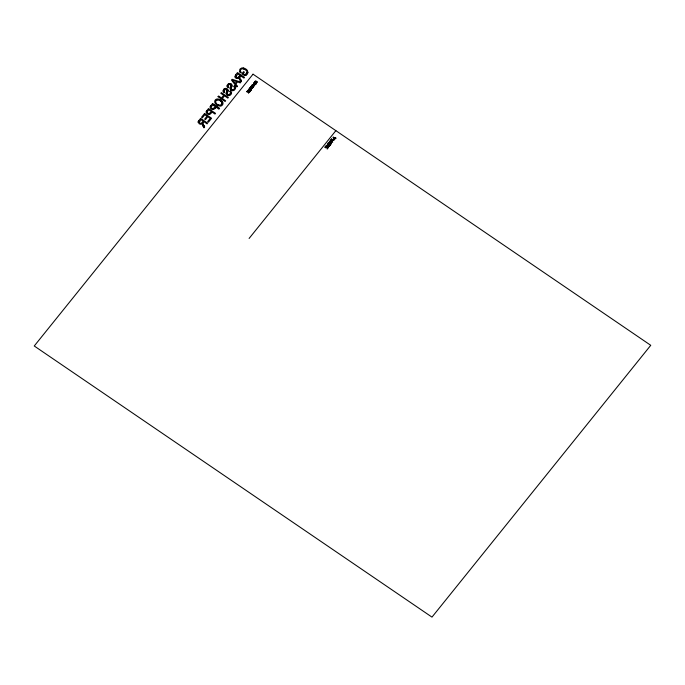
<?xml version="1.0" encoding="UTF-8"?>
<svg xmlns="http://www.w3.org/2000/svg" width="685" height="685" viewBox="0 0 685 685"><rect width="100%" height="100%" fill="white"/><g stroke="black" fill="none" stroke-linecap="round" stroke-linejoin="round"><path stroke-width="1.03" d="M215.715 102.673L215.724 100.986M239.562 71.668L239.921 69.313M227.018 90.394L226.983 90.069A0.968 0.762 26.7 0 0 226.718 89.666L226.538 89.529M229.895 84.409A1.087 0.856 26.7 0 1 230.365 84.572L230.648 84.777A0.968 0.762 26.7 0 1 230.922 85.18L230.913 85.796M250.821 87.295L250.821 86.644M230.143 88.237L230.22 88.99A2.055 1.618 26.7 0 0 230.896 89.941A2.483 1.952 26.7 0 0 231.299 90.232M231.265 88.733L231.41 87.808M223.113 90.934L223.438 89.846M227.06 86.027L227.18 85.402M198.068 122.007L199.361 123.985M226.221 92.98L226.213 93.614M230.143 88.254L230.22 87.817M231.547 93.177L231.573 92.997A2.714 2.132 26.7 0 0 231.299 91.841A2.946 2.32 26.7 0 0 230.571 90.942L229.655 91.319L230.169 91.833M227.026 90.377L226.581 91.781M198.059 122.024L198.684 120.774M247.936 72.704L247.465 70.606A5.129 4.041 26.7 0 0 243.526 68.029M224.149 90.703L224.115 90.985A1.43 1.122 26.7 0 0 224.269 91.516L224.56 91.901M226.213 92.989L226.427 92.201M247.944 72.687L246.805 74.665M227.42 92.843L227.326 93.734M235.469 75.076L234.981 76.814M231.556 93.16L231.23 94.033M228.028 91.088L228.062 90.925A3.134 2.466 26.7 0 0 228.105 90.403L228.096 90.274M228.036 91.071L227.805 91.79M230.922 85.779L230.306 87.509M235.409 88.613L235.52 88.091A2.714 2.132 26.7 0 0 235.246 86.944A2.946 2.32 26.7 0 0 234.518 86.019L234.364 85.89M224.141 90.711L224.32 90.274M231.881 86.516L232.009 86.027A3.134 2.466 26.7 0 0 232.044 85.522L232.018 85.24M231.89 86.498L231.521 87.5M227.411 92.86L227.651 92.201M226.427 92.218L226.589 91.773M329.853 141.649L330.41 140.913L331.189 141.461L330.675 142.078M331.24 141.923L332.722 142.12L330.324 140.485L329.485 141.983M251.044 86.832L251.506 86.233L252.174 86.687L251.789 87.166M227.223 85.265L227.471 84.794A5.394 4.247 26.7 0 1 227.788 84.383L227.908 84.255A3.879 3.057 26.7 0 1 228.704 83.698L228.85 83.639M235.357 88.776L234.45 90.035A3.528 2.774 26.7 0 1 233.568 90.54L233.242 90.626A2.415 1.901 26.7 0 1 230.879 89.958M329.511 141.555L330.153 142.506M215.715 101.003L216.366 100.25M223.43 89.863L223.524 89.701A5.394 4.247 26.7 0 1 223.841 89.29L223.961 89.153A3.879 3.057 26.7 0 1 224.757 88.596L225.365 88.416A2.098 1.653 26.7 0 1 225.999 88.416M224.312 90.292L225.956 89.298A1.087 0.856 26.7 0 1 226.427 89.461L226.529 89.538M230.177 93.854L230.263 93.734A2.8 2.209 26.7 0 0 230.545 92.783L230.494 92.441M250.813 86.653L251.438 85.873L253.459 87.269M198.556 120.962L200.636 118.359L207.649 123.163L207.084 123.865L203.984 121.733L203.299 122.581M235.46 75.093L237.481 72.576L244.502 77.379L243.937 78.081L240.837 75.949L240.152 76.797A3.391 2.671 26.7 0 0 239.896 77.174M206.861 110.645A7.278 5.728 26.7 0 0 206.373 111.338A7.278 5.728 26.7 0 1 206.861 110.627L206.956 110.499M210.792 105.738L212.47 103.649L219.5 108.444L218.926 109.163L216.032 107.168L214.97 108.504M203.308 122.572L203.282 122.615A3.391 2.671 26.7 0 0 203.051 122.94M207.221 111.835A4.804 3.776 26.7 0 1 207.675 111.201L208.762 109.805L211.271 111.535L210.209 112.862A3.785 2.98 26.7 0 1 209.738 113.325L209.396 113.504A1.473 1.156 26.7 0 1 207.281 111.835M213.3 108.521A1.473 1.156 26.7 0 1 211.22 106.937A4.804 3.776 26.7 0 1 211.622 106.303L211.656 106.218M206.947 110.516L208.523 108.555L215.544 113.359L214.979 114.061L212.085 112.075L211.023 113.402M218.061 96.713L218.635 95.994L221.52 97.981L223.695 95.275L220.801 93.306L221.366 92.595L228.388 97.407L227.822 98.109L224.5 95.831L222.334 98.537M211.648 106.235L212.71 104.908L215.218 106.637L214.148 107.956A3.785 2.98 26.7 0 1 213.686 108.418L213.343 108.598M201.193 123.36L203.171 121.177L200.876 119.61L199.232 122.598M240.024 75.401L238.628 77.122M235.734 84.178L237.549 81.917L240.127 82.808M203.736 125.209L204.635 126.905L203.967 127.744L202.777 125.543A7.141 5.617 26.7 0 1 202.323 124.422A2.886 2.269 26.7 0 1 202.28 123.711L202.178 123.788M237.395 86.207L236.779 86.969L231.47 80.051L232.078 79.289L240.726 82.063L240.118 82.825M239.767 77.148A3.023 2.372 26.7 0 0 240.187 78.57L241.488 81.121L240.812 81.96L239.63 79.743A7.141 5.617 26.7 0 1 239.168 78.638M248.826 89.118L251.104 90.189M249.657 91.995L247.636 90.6L246.746 91.704L247.705 90.959L248.321 91.405L247.653 92.235L248.561 91.55L249.254 92.038L248.518 92.963M251.892 85.762L252.551 84.94L253.185 85.385L252.842 86.259L253.424 85.531L254.512 85.959L252.482 84.572L251.643 85.616L252.542 84.949M246.985 91.858L247.696 90.977M251.112 86.73L251.498 86.25L252.166 86.704M252.208 87.089L253.304 87.457L252.397 86.858M250.924 89.23L251.455 88.57M249.665 91.978L248.518 92.946M249.1 238.457L335.864 130.655M329.322 146.342L327.721 144.424L329.947 145.562L327.55 143.936L327.25 144.312L328.851 146.196M327.755 147.763L326.933 147.181L325.863 147.994L326.659 146.992M329.725 144.449L330.35 143.67L331.223 143.97L331.326 142.703M326.651 147.01L325.923 146.487L324.801 147.352L325.837 146.059L328.226 147.712L327.156 149.039L327.764 147.746M335.933 138.139L332.978 137.197L334.794 139.552L334.443 138.584L335.059 137.822L335.933 138.122M214.97 108.487L213.497 109.549M230.879 94.547L230.502 94.941A3.528 2.774 26.7 0 1 229.629 95.429L229.295 95.523M228.978 84.597L228.062 86.087A1.43 1.122 26.7 0 0 228.216 86.61L228.773 87.252M238.731 77.003L237.19 77.662M228.781 87.235L228.028 87.8A2.552 2.004 26.7 0 1 227.274 86.901A2.286 1.798 26.7 0 1 227.069 86.182M240.187 68.988L241.591 68.055A3.562 2.808 26.7 0 1 243.517 68.003M210.586 113.864L209.43 114.472M238.834 78.15L239.125 77.91A2.886 2.269 26.7 0 0 239.159 78.638M330.846 142.343L330.119 142.514M246.805 74.656L245.975 75.196M239.031 77.987L236.582 78.407M202.178 123.771L200.225 124.327M251.857 87.457L251.207 87.56M239.57 71.66L240.367 72.79L241.12 72.285M228.97 84.615L229.509 84.392M216.554 100.138L217.008 99.941M245.076 75.521L245.983 75.179M228.85 83.647L229.312 83.519A2.098 1.653 26.7 0 1 229.946 83.51L230.1 83.544A2.192 1.721 26.7 0 1 231.247 84.049M233.028 89.744L233.234 89.666A2.971 2.338 26.7 0 0 234.116 88.93L234.21 88.827A2.8 2.209 26.7 0 0 234.484 87.894L234.441 87.534A1.567 1.233 26.7 0 0 234.313 87.235L233.611 86.404L234.356 85.908M200.97 123.446L200.594 123.463M245.084 75.504L244.622 75.624M217.119 99.924L217.65 99.83A2.158 1.695 26.7 0 1 218.087 99.839M233.037 89.735L232.823 89.786A1.276 1.002 26.7 0 1 232.532 89.761A1.301 1.027 26.7 0 1 231.804 89.495A1.276 1.002 26.7 0 1 231.359 88.981M228.978 94.667L229.287 94.573A2.971 2.338 26.7 0 0 230.169 93.845M244.631 75.607L241.788 73.869L243.586 71.625L244.391 72.19L243.149 73.732L244.494 74.639A4.041 3.177 26.7 0 0 245.53 74.297A3.742 2.946 26.7 0 0 247.011 72.387A3.742 2.946 26.7 0 1 245.538 74.305M228.884 94.684L228.987 94.658A1.276 1.002 26.7 0 1 228.584 94.667A1.301 1.027 26.7 0 1 227.865 94.402A1.276 1.002 26.7 0 1 227.411 93.888M237.489 77.696L237.01 77.593M200.551 123.463L199.241 122.581M225.99 88.433L226.161 88.442A2.192 1.721 26.7 0 1 227.292 88.973A1.927 1.516 26.7 0 1 228.011 89.898L228.088 90.283M249.871 87.826L252.371 88.613L252.063 87.937A2.064 1.627 26.7 0 1 251.917 87.629L251.926 87.594M329.177 143.276L330.033 143.559L329.519 144.201L328.86 143.336M330.024 143.576L329.168 143.293A3.297 2.594 26.7 0 1 328.62 143.088L328.757 143.225M249.862 90.591L247.893 90.274L249.922 91.662M250.462 90.994L248.39 90.3L250.085 91.456M326.736 145.7L329.168 146.53L326.728 145.708L328.543 147.318L326.154 145.674L328.569 146.093M251.446 88.579L252.594 88.339L252.208 87.603M219.577 100.378L218.078 99.856A2.158 1.695 26.7 0 0 217.642 99.839M236.59 78.39L236.017 78.09M217.325 104.385L218.472 105.01A2.997 2.355 26.7 0 0 219.688 105.302A2.868 2.26 26.7 0 0 221.914 102.707M217.984 104.805L218.147 104.882A3.177 2.5 26.7 0 0 219.825 105.327M219.585 100.361L220.775 101.174A2.971 2.338 26.7 0 1 221.991 103.846A2.971 2.338 26.7 0 1 219.859 105.43M220.895 100.13L219.397 99.325A3.999 3.151 26.7 0 0 217.582 98.957A3.827 3.014 26.7 0 0 215.484 99.719L215.364 99.847A4.418 3.476 26.7 0 0 215.809 104.257A4.418 3.476 26.7 0 0 220.87 105.875M220.681 99.976L220.895 100.121A4.889 3.845 26.7 0 1 222.419 101.62M240.015 75.41L237.721 73.826L236.042 76.694M250.941 90.394L249.229 89.204L250.59 90.831M327.541 143.953L329.939 145.58M222.334 98.52L225.656 100.798L225.082 101.5L218.061 96.696M212.461 103.666L219.491 108.453M235.88 77.979L235.306 77.405M216.914 104.103L215.724 102.656M224.569 91.884L224.081 92.698A2.552 2.004 26.7 0 1 223.327 91.816A2.286 1.798 26.7 0 1 223.122 91.079L223.122 90.917M236.299 77.114L236.051 76.686M333.561 137.505L333.338 137.223A3.297 2.594 26.7 0 0 333.878 137.445L334.742 137.711L334.229 138.353L333.646 137.599M250.025 88.117L250.753 89.016L251.19 88.476L250.453 88.254A2.791 2.201 26.7 0 1 249.991 88.074L250.042 88.134A2.791 2.201 26.7 0 0 250.462 88.237M232.951 80.702L232.498 80.162A9.676 7.612 26.7 0 0 234.099 80.779L236.616 81.592L235.135 83.442L233.106 80.864M248.835 89.101L249.974 90.454M329.733 144.432C332.405 148.003 323.996 139.158 331.429 143.722L331.052 142.942M250.933 89.213L251.232 90.035L249.7 88.031M235.734 84.169L237.387 86.224M230.177 91.816L230.374 92.141A1.567 1.233 26.7 0 1 230.494 92.449M235.263 77.336L235.006 76.883M331.463 143.679L331.06 142.925A2.432 1.918 26.7 0 1 330.906 142.548M202.786 125.526L203.976 127.727M240.581 79.443L241.48 81.13M204.635 126.913L203.299 124.353M203.359 124.499L203.334 124.413A3.023 2.372 26.7 0 1 202.914 122.932M231.984 85.128L231.95 84.991A1.927 1.516 26.7 0 0 231.239 84.067M226.221 93.597L226.273 93.896A2.055 1.618 26.7 0 0 226.949 94.847A2.415 1.901 26.7 0 0 227.334 95.121A2.338 1.841 26.7 0 0 228.285 95.515A2.577 2.029 26.7 0 0 228.627 95.566A2.415 1.901 26.7 0 0 229.304 95.515M236.008 76.497L236.017 76.566A2.286 1.798 26.7 0 1 236.419 75.538M210.329 106.423A7.278 5.728 26.7 0 1 210.809 105.73M213.121 109.523A2.509 1.978 26.7 0 1 210.74 108.547A2.509 1.978 26.7 0 1 210.226 106.398M214.097 107.913A2.423 1.909 26.7 0 1 213.044 108.727M241.026 72.345A2.937 2.312 26.7 0 1 240.837 69.587A2.937 2.312 26.7 0 1 243.757 68.954M243.749 69.159A3.836 3.023 26.7 0 1 247.208 72.387M232.575 90.66A2.577 2.029 26.7 0 1 232.232 90.608M234.518 86.036A2.946 2.32 26.7 0 1 235.246 86.944M226.709 89.675A0.968 0.762 26.7 0 1 226.975 90.078M230.537 92.792A2.8 2.209 26.7 0 1 230.254 93.742M228.584 94.684A1.301 1.027 26.7 0 1 227.857 94.419M223.961 89.17A3.879 3.057 26.7 0 1 224.749 88.613M227.36 95.138A2.338 1.841 26.7 0 0 228.293 95.498A2.577 2.029 26.7 0 0 228.636 95.549M222.471 101.594A4.059 3.194 26.7 0 1 220.93 105.978M220.322 100.866A3.579 2.817 26.7 0 1 221.991 102.699M209.182 114.429A2.509 1.978 26.7 0 1 206.802 113.445A2.509 1.978 26.7 0 1 206.279 111.295M210.149 112.811A2.423 1.909 26.7 0 1 209.096 113.624M199.104 122.35A2.286 1.798 26.7 0 1 199.575 121.314M204.575 113.453L201.527 117.246L202.34 117.803L204.824 114.712L206.981 116.21L204.661 119.087L205.474 119.644L207.803 116.741L210.218 118.411L207.641 121.613L208.454 122.17L211.605 118.248L204.575 113.453M253.022 74.185L34.25 345.993L431.978 617.116L650.75 345.308L253.022 74.185M254.734 81.772L256.592 83.373L255.839 81.318C260.985 84.846 252.542 77.585 256.284 82.851L254.734 81.772M331.557 138.961L330.572 140.185L331.643 139.389L332.388 139.911L331.985 140.947L332.67 140.091L333.955 140.588L331.557 138.961M333.749 138.944L333.458 139.834L333.749 138.944M253.827 84.161A1.267 0.993 26.7 0 0 255.907 84.264A1.267 0.993 26.7 0 0 254.614 82.637A1.267 0.993 26.7 0 0 253.827 84.161M254.032 84.041A0.976 0.771 26.7 0 0 255.642 84.118A0.976 0.771 26.7 0 0 254.64 82.851A0.976 0.771 26.7 0 0 254.032 84.024A0.976 0.771 26.7 0 0 255.651 84.101A0.976 0.771 26.7 0 0 254.649 82.842A0.976 0.771 26.7 0 0 254.032 84.041"/></g></svg>
